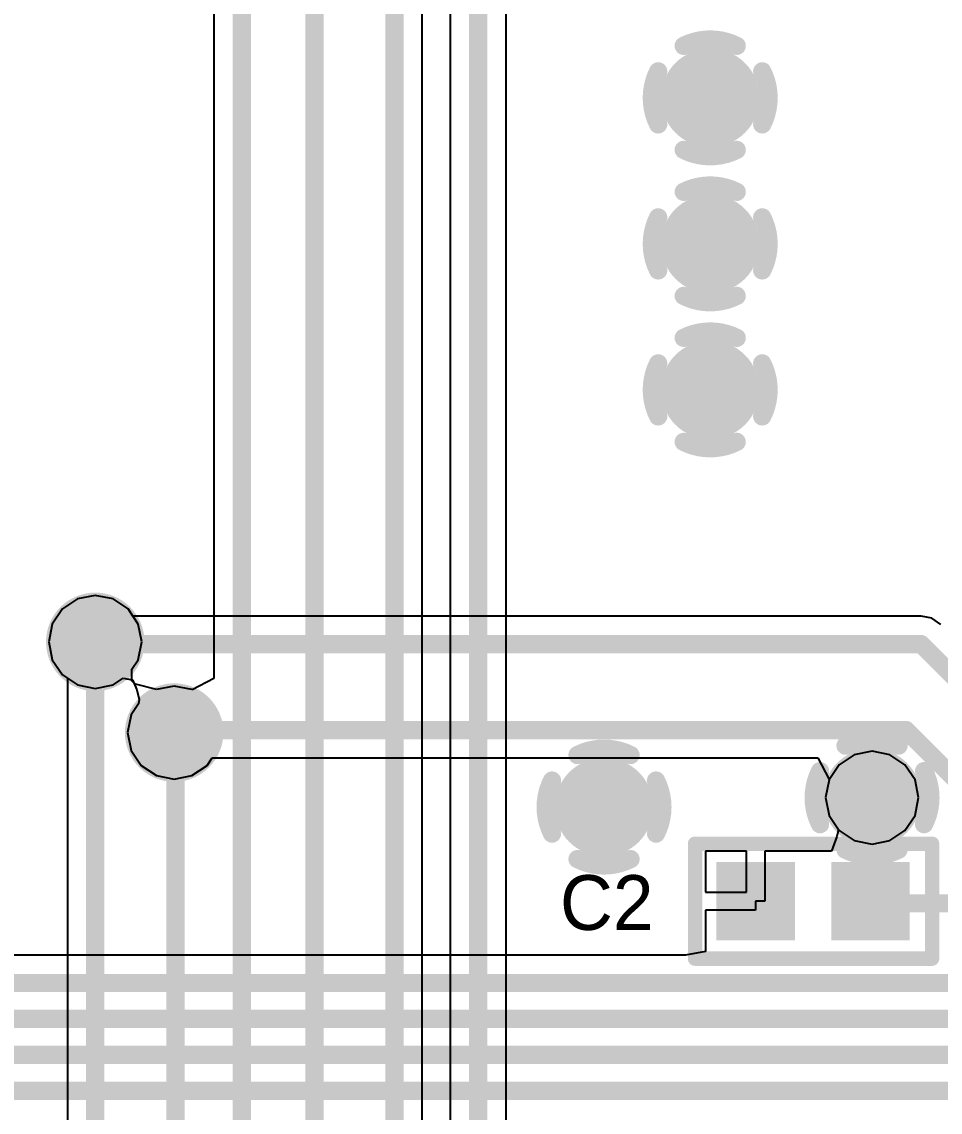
# Model space of a CAD drawing. Header units: millimetres. Extents: x 6.83 to 16.18, y 4.59 to 12.3.
# Drawn here: x 12.86 to 13.363, y 6.655 to 7.252 of the extents above; entities that cross this region are included whole.
import ezdxf

# ---------------------------------------------------------------- set-up
doc = ezdxf.new("R2010")
doc.units = ezdxf.units.MM
doc.header["$MEASUREMENT"] = 0
for name, color, linetype in [('BottomLayer', 5, 'Continuous'), ('BottomSolder', 6, 'Continuous'), ('InternalPlane1', 76, 'Continuous'), ('InternalPlane2', 16, 'Continuous'), ('MultiLayer', 9, 'Continuous'), ('TopLayer', 1, 'Continuous'), ('TopOverlay', 2, 'Continuous'), ('TopPaste', 8, 'Continuous'), ('TopSolder', 216, 'Continuous'), ('ViaHoleLayer', 16, 'Continuous')]:
    doc.layers.add(name, color=color, linetype=linetype)

# ---------------------------------------------------------------- blocks, each defined once
blk = doc.blocks.new('0603_124')
at = {"layer": 'TopLayer'}
for points in [[(0.02175, -0.04726), (0.02175, -0.01226), (-0.01325, -0.04726), (-0.01325, -0.01226)], [(0.02175, -0.11026), (0.02175, -0.07526), (-0.01325, -0.11026), (-0.01325, -0.07526)]]:
    blk.add_solid(points, dxfattribs=at)
at = {"layer": 'TopOverlay', "const_width": 0.00787}
for points in [[(-0.02724, -0.12598), (-0.02724, 0.00394)], [(0.03575, 0.00394), (-0.02724, 0.00394)], [(0.03575, -0.12598), (0.03575, 0.00394)], [(0.03575, -0.12598), (-0.02724, -0.12598)]]:
    blk.add_lwpolyline(points, dxfattribs=at)
at = {"layer": 'TopOverlay', "const_width": 0.00394}
for points in [[(-0.02921, 0.00394, 1), (-0.02528, 0.00394, 1)], [(-0.02921, 0.00394, 1), (-0.02528, 0.00394, 1)], [(0.03378, 0.00394, 1), (0.03772, 0.00394, 1)], [(0.03378, 0.00394, 1), (0.03772, 0.00394, 1)], [(-0.02921, -0.12598, 1), (-0.02528, -0.12598, 1)], [(-0.02921, -0.12598, 1), (-0.02528, -0.12598, 1)], [(0.03378, -0.12598, 1), (0.03772, -0.12598, 1)], [(0.03378, -0.12598, 1), (0.03772, -0.12598, 1)]]:
    blk.add_lwpolyline(points, format="xyb", close=True, dxfattribs=at)
at = {"layer": 'TopPaste'}
for points in [[(0.02175, -0.04726), (0.02175, -0.01226), (-0.01325, -0.04726), (-0.01325, -0.01226)], [(0.02175, -0.11026), (0.02175, -0.07526), (-0.01325, -0.11026), (-0.01325, -0.07526)]]:
    blk.add_solid(points, dxfattribs=at)
at = {"layer": 'TopSolder'}
for points in [[(0.02575, -0.05126), (0.02575, -0.00826), (-0.01725, -0.05126), (-0.01725, -0.00826)], [(0.02575, -0.11426), (0.02575, -0.07126), (-0.01725, -0.11426), (-0.01725, -0.07126)]]:
    blk.add_solid(points, dxfattribs=at)

msp = doc.modelspace()

# ---------------------------------------------------------------- linework, layer by layer
at = {"layer": 'BottomLayer'}
for p, q in [((13.07908, 6.5395), (13.07908, 8.88087)), ((13.09438, 8.7329), (13.09438, 6.53683)), ((13.12497, 6.53247), (13.12497, 8.72657)), ((12.96484, 7.74236), (12.96484, 6.89225)), ((12.89983, 6.93772), (12.89007, 6.93578)), ((12.90958, 6.93578), (12.89983, 6.93772)), ((12.89007, 6.93578), (12.8818, 6.93026)), ((12.91785, 6.93026), (12.90958, 6.93578)), ((12.8818, 6.93026), (12.87628, 6.92199)), ((12.92338, 6.92199), (12.91785, 6.93026)), ((12.87628, 6.92199), (12.87434, 6.91223)), ((12.92532, 6.91223), (12.92338, 6.92199)), ((12.87434, 6.91223), (12.87628, 6.90248)), ((12.92338, 6.90248), (12.92532, 6.91223)), ((12.87628, 6.90248), (12.8818, 6.89421)), ((12.91985, 6.8972), (12.92338, 6.90248)), ((12.91981, 6.8908), (12.91985, 6.8972)), ((12.8818, 6.89421), (12.88453, 6.89238)), ((12.88453, 6.89238), (12.88453, 5.97248)), ((12.9219, 6.88905), (12.91981, 6.8908)), ((12.93331, 6.88608), (12.9219, 6.88905)), ((12.96484, 6.89225), (12.95303, 6.88593)), ((12.94306, 6.88802), (12.93331, 6.88608)), ((12.95282, 6.88608), (12.94306, 6.88802)), ((12.95303, 6.88593), (12.95282, 6.88608)), ((13.31583, 6.85042), (13.30757, 6.8449)), ((13.32559, 6.85236), (13.31583, 6.85042)), ((13.33534, 6.85042), (13.32559, 6.85236)), ((13.34361, 6.8449), (13.33534, 6.85042)), ((13.30757, 6.8449), (13.30204, 6.83663)), ((13.34914, 6.83663), (13.34361, 6.8449)), ((13.30204, 6.83663), (13.3001, 6.82687)), ((13.35108, 6.82687), (13.34914, 6.83663)), ((13.3001, 6.82687), (13.30204, 6.81712)), ((13.34914, 6.81712), (13.35108, 6.82687)), ((13.30204, 6.81712), (13.30757, 6.80885)), ((13.34361, 6.80885), (13.34914, 6.81712)), ((13.30757, 6.80885), (13.31583, 6.80332)), ((13.33534, 6.80332), (13.34361, 6.80885)), ((13.31583, 6.80332), (13.32559, 6.80138)), ((13.32559, 6.80138), (13.33534, 6.80332))]:
    msp.add_line(p, q, dxfattribs=at)
at = {"layer": 'BottomLayer', "const_width": 0.01}
for points in [[(13.06378, 6.46029), (13.06378, 8.88665)], [(13.10967, 6.5113), (13.10967, 8.7329)], [(12.98014, 5.99926), (12.98014, 7.76137)], [(13.02004, 6.01985), (13.02004, 7.65146)], [(12.89983, 5.97248), (12.89983, 6.91223)], [(12.94374, 5.98184), (12.94374, 6.8637)]]:
    msp.add_lwpolyline(points, dxfattribs=at)
at = {"layer": 'BottomLayer'}
for points, const_width in [([(13.22938, 7.21031, 1), (13.24438, 7.21031, 1)], 0.015), ([(13.22938, 7.13031, 1), (13.24438, 7.13031, 1)], 0.015), ([(13.22938, 7.05031, 1), (13.24438, 7.05031, 1)], 0.015), ([(12.89233, 6.91223, 1), (12.90733, 6.91223, 1)], 0.015), ([(12.89733, 6.91223, 1), (12.90233, 6.91223, 1)], 0.005), ([(12.93556, 6.86253, 1), (12.95056, 6.86253, 1)], 0.015), ([(12.94124, 6.8637, 1), (12.94624, 6.8637, 1)], 0.005), ([(13.31809, 6.82687, 1), (13.33309, 6.82687, 1)], 0.015), ([(13.17119, 6.82171, 1), (13.18619, 6.82171, 1)], 0.015)]:
    msp.add_lwpolyline(points, format="xyb", close=True, dxfattribs=dict(at, const_width=const_width))
at = {"layer": 'BottomSolder', "const_width": 0.019}
for points in [[(13.22738, 7.21031, 1), (13.24638, 7.21031, 1)], [(13.22738, 7.13031, 1), (13.24638, 7.13031, 1)], [(13.22738, 7.05031, 1), (13.24638, 7.05031, 1)], [(12.89033, 6.91223, 1), (12.90933, 6.91223, 1)], [(12.93356, 6.86253, 1), (12.95256, 6.86253, 1)], [(13.31609, 6.82687, 1), (13.33509, 6.82687, 1)], [(13.16919, 6.82171, 1), (13.18819, 6.82171, 1)]]:
    msp.add_lwpolyline(points, format="xyb", close=True, dxfattribs=at)
at = {"layer": 'InternalPlane1', "const_width": 0.01}
for points in [[(13.22236, 7.23882, -0.240079), (13.25141, 7.23882)], [(13.20837, 7.19578, -0.240079), (13.20837, 7.22484)], [(13.2654, 7.22484, -0.240079), (13.2654, 7.19578)], [(13.25141, 7.1818, -0.240079), (13.22236, 7.1818)], [(13.22236, 7.15882, -0.240079), (13.25141, 7.15882)], [(13.20837, 7.11578, -0.240079), (13.20837, 7.14484)], [(13.2654, 7.14484, -0.240079), (13.2654, 7.11578)], [(13.25141, 7.1018, -0.240079), (13.22236, 7.1018)], [(13.22236, 7.07882, -0.240079), (13.25141, 7.07882)], [(13.20837, 7.03578, -0.240079), (13.20837, 7.06484)], [(13.2654, 7.06484, -0.240079), (13.2654, 7.03578)], [(13.25141, 7.0218, -0.240079), (13.22236, 7.0218)], [(13.16416, 6.85023, -0.240079), (13.19322, 6.85023)], [(13.15018, 6.80719, -0.240079), (13.15018, 6.83624)], [(13.2072, 6.83624, -0.240079), (13.2072, 6.80719)], [(13.19322, 6.7932, -0.240079), (13.16416, 6.7932)]]:
    msp.add_lwpolyline(points, format="xyb", dxfattribs=at)
at = {"layer": 'InternalPlane1'}
for points, const_width in [([(13.21986, 7.23882, 1), (13.22486, 7.23882, 1)], 0.005), ([(13.24891, 7.23882, 1), (13.25391, 7.23882, 1)], 0.005), ([(13.20587, 7.22484, 1), (13.21087, 7.22484, 1)], 0.005), ([(13.2629, 7.22484, 1), (13.2679, 7.22484, 1)], 0.005), ([(13.20587, 7.19578, 1), (13.21087, 7.19578, 1)], 0.005), ([(13.2629, 7.19578, 1), (13.2679, 7.19578, 1)], 0.005), ([(13.21986, 7.1818, 1), (13.22486, 7.1818, 1)], 0.005), ([(13.24891, 7.1818, 1), (13.25391, 7.1818, 1)], 0.005), ([(13.21986, 7.15882, 1), (13.22486, 7.15882, 1)], 0.005), ([(13.24891, 7.15882, 1), (13.25391, 7.15882, 1)], 0.005), ([(13.20587, 7.14484, 1), (13.21087, 7.14484, 1)], 0.005), ([(13.2629, 7.14484, 1), (13.2679, 7.14484, 1)], 0.005), ([(13.20587, 7.11578, 1), (13.21087, 7.11578, 1)], 0.005), ([(13.2629, 7.11578, 1), (13.2679, 7.11578, 1)], 0.005), ([(13.21986, 7.1018, 1), (13.22486, 7.1018, 1)], 0.005), ([(13.24891, 7.1018, 1), (13.25391, 7.1018, 1)], 0.005), ([(13.21986, 7.07882, 1), (13.22486, 7.07882, 1)], 0.005), ([(13.24891, 7.07882, 1), (13.25391, 7.07882, 1)], 0.005), ([(13.20587, 7.06484, 1), (13.21087, 7.06484, 1)], 0.005), ([(13.2629, 7.06484, 1), (13.2679, 7.06484, 1)], 0.005), ([(13.20587, 7.03578, 1), (13.21087, 7.03578, 1)], 0.005), ([(13.2629, 7.03578, 1), (13.2679, 7.03578, 1)], 0.005), ([(13.21986, 7.0218, 1), (13.22486, 7.0218, 1)], 0.005), ([(13.24891, 7.0218, 1), (13.25391, 7.0218, 1)], 0.005), ([(12.88633, 6.91223, 1), (12.91333, 6.91223, 1)], 0.027), ([(12.92956, 6.86253, 1), (12.95656, 6.86253, 1)], 0.027), ([(13.16166, 6.85023, 1), (13.16666, 6.85023, 1)], 0.005), ([(13.19072, 6.85023, 1), (13.19572, 6.85023, 1)], 0.005), ([(13.31209, 6.82687, 1), (13.33909, 6.82687, 1)], 0.027), ([(13.14768, 6.83624, 1), (13.15268, 6.83624, 1)], 0.005), ([(13.2047, 6.83624, 1), (13.2097, 6.83624, 1)], 0.005), ([(13.14768, 6.80719, 1), (13.15268, 6.80719, 1)], 0.005), ([(13.2047, 6.80719, 1), (13.2097, 6.80719, 1)], 0.005), ([(13.16166, 6.7932, 1), (13.16666, 6.7932, 1)], 0.005), ([(13.19072, 6.7932, 1), (13.19572, 6.7932, 1)], 0.005)]:
    msp.add_lwpolyline(points, format="xyb", close=True, dxfattribs=dict(at, const_width=const_width))
at = {"layer": 'InternalPlane2'}
for points, const_width in [([(13.22338, 7.21031, 1), (13.25038, 7.21031, 1)], 0.027), ([(13.22338, 7.13031, 1), (13.25038, 7.13031, 1)], 0.027), ([(13.22338, 7.05031, 1), (13.25038, 7.05031, 1)], 0.027), ([(12.88633, 6.91223, 1), (12.91333, 6.91223, 1)], 0.027), ([(12.92956, 6.86253, 1), (12.95656, 6.86253, 1)], 0.027), ([(13.30856, 6.85538, 1), (13.31356, 6.85538, 1)], 0.005), ([(13.33762, 6.85538, 1), (13.34262, 6.85538, 1)], 0.005), ([(13.16519, 6.82171, 1), (13.19219, 6.82171, 1)], 0.027), ([(13.29458, 6.8414, 1), (13.29958, 6.8414, 1)], 0.005), ([(13.3516, 6.8414, 1), (13.3566, 6.8414, 1)], 0.005), ([(13.29458, 6.81234, 1), (13.29958, 6.81234, 1)], 0.005), ([(13.3516, 6.81234, 1), (13.3566, 6.81234, 1)], 0.005), ([(13.30856, 6.79836, 1), (13.31356, 6.79836, 1)], 0.005), ([(13.33762, 6.79836, 1), (13.34262, 6.79836, 1)], 0.005)]:
    msp.add_lwpolyline(points, format="xyb", close=True, dxfattribs=dict(at, const_width=const_width))
at = {"layer": 'InternalPlane2', "const_width": 0.01}
for points in [[(13.31106, 6.85538, -0.240079), (13.34012, 6.85538)], [(13.29708, 6.81234, -0.240079), (13.29708, 6.8414)], [(13.3541, 6.8414, -0.240079), (13.3541, 6.81234)], [(13.34012, 6.79836, -0.240079), (13.31106, 6.79836)]]:
    msp.add_lwpolyline(points, format="xyb", dxfattribs=at)
at = {"layer": 'MultiLayer', "const_width": 0.015}
for points in [[(13.22938, 7.21031, 1), (13.24438, 7.21031, 1)], [(13.22938, 7.13031, 1), (13.24438, 7.13031, 1)], [(13.22938, 7.05031, 1), (13.24438, 7.05031, 1)], [(12.89233, 6.91223, 1), (12.90733, 6.91223, 1)], [(12.93556, 6.86253, 1), (12.95056, 6.86253, 1)], [(13.31809, 6.82687, 1), (13.33309, 6.82687, 1)], [(13.17119, 6.82171, 1), (13.18619, 6.82171, 1)]]:
    msp.add_lwpolyline(points, format="xyb", close=True, dxfattribs=at)
at = {"layer": 'TopLayer'}
for p, q in [((12.89983, 6.93772), (12.89007, 6.93578)), ((12.90958, 6.93578), (12.89983, 6.93772)), ((12.89007, 6.93578), (12.8818, 6.93026)), ((12.91785, 6.93026), (12.90958, 6.93578)), ((12.8818, 6.93026), (12.87628, 6.92199)), ((12.92049, 6.9263), (12.91785, 6.93026)), ((13.35249, 6.9263), (12.92049, 6.9263)), ((13.35834, 6.92514), (13.35249, 6.9263)), ((13.36331, 6.92182), (13.35834, 6.92514)), ((12.87628, 6.92199), (12.87434, 6.91223)), ((12.87434, 6.91223), (12.87628, 6.90248)), ((12.87628, 6.90248), (12.8818, 6.89421)), ((12.8818, 6.89421), (12.89007, 6.88868)), ((12.90958, 6.88868), (12.91518, 6.89242)), ((12.91518, 6.89242), (12.92017, 6.89151)), ((12.92017, 6.89151), (12.92263, 6.88597)), ((12.89007, 6.88868), (12.89983, 6.88674)), ((12.89983, 6.88674), (12.90958, 6.88868)), ((12.92263, 6.88597), (12.92384, 6.88057)), ((12.92355, 6.87832), (12.91951, 6.87228)), ((12.92384, 6.88057), (12.92355, 6.87832)), ((12.91951, 6.87228), (12.91757, 6.86253)), ((12.91757, 6.86253), (12.91951, 6.85278)), ((12.91951, 6.85278), (12.92504, 6.84451)), ((12.96109, 6.84451), (12.96384, 6.84863)), ((12.96384, 6.84863), (13.29586, 6.84863)), ((13.29586, 6.84863), (13.30217, 6.83682)), ((12.92504, 6.84451), (12.93331, 6.83898)), ((12.95282, 6.83898), (12.96109, 6.84451)), ((12.93331, 6.83898), (12.94306, 6.83704)), ((12.94306, 6.83704), (12.95282, 6.83898)), ((13.30204, 6.83663), (13.3001, 6.82687)), ((13.30217, 6.83682), (13.30204, 6.83663)), ((13.3001, 6.82687), (13.30204, 6.81712)), ((13.30204, 6.81712), (13.30716, 6.80945)), ((13.30634, 6.80551), (13.30344, 6.79764)), ((13.30716, 6.80945), (13.30634, 6.80551)), ((13.25678, 6.79764), (13.23428, 6.79764)), ((13.23428, 6.79764), (13.23428, 6.77514)), ((13.25678, 6.77514), (13.25678, 6.79764)), ((13.28546, 6.79764), (13.26678, 6.79764)), ((13.26678, 6.79764), (13.26678, 6.77014)), ((13.28928, 6.79764), (13.28546, 6.79764)), ((13.30344, 6.79764), (13.28928, 6.79764)), ((13.23428, 6.77514), (13.25678, 6.77514)), ((13.26678, 6.77014), (13.26178, 6.77014)), ((13.26178, 6.77014), (13.26178, 6.76514)), ((13.26178, 6.76514), (13.23428, 6.76514)), ((13.23428, 6.76514), (13.23428, 6.74264)), ((13.22331, 6.74062), (12.81399, 6.74062)), ((13.23428, 6.74264), (13.22331, 6.74062))]:
    msp.add_line(p, q, dxfattribs=at)
for points, const_width in [([(13.22938, 7.21031, 1), (13.24438, 7.21031, 1)], 0.015), ([(13.22938, 7.13031, 1), (13.24438, 7.13031, 1)], 0.015), ([(13.22938, 7.05031, 1), (13.24438, 7.05031, 1)], 0.015), ([(12.89233, 6.91223, 1), (12.90733, 6.91223, 1)], 0.015), ([(12.89592, 6.91101, 1), (12.90092, 6.91101, 1)], 0.005), ([(13.34999, 6.91101, 1), (13.35499, 6.91101, 1)], 0.005), ([(13.34999, 6.91101, 1), (13.35499, 6.91101, 1)], 0.005), ([(12.93556, 6.86253, 1), (12.95056, 6.86253, 1)], 0.015), ([(12.94056, 6.86392, 1), (12.94556, 6.86392, 1)], 0.005), ([(13.34173, 6.86392, 1), (13.34673, 6.86392, 1)], 0.005), ([(13.34173, 6.86392, 1), (13.34673, 6.86392, 1)], 0.005), ([(13.31809, 6.82687, 1), (13.33309, 6.82687, 1)], 0.015), ([(13.17119, 6.82171, 1), (13.18619, 6.82171, 1)], 0.015), ([(13.32227, 6.82808, 1), (13.32728, 6.82808, 1)], 0.005), ([(13.31026, 6.76897, 1), (13.31526, 6.76897, 1)], 0.005), ([(13.32227, 6.77014, 1), (13.32728, 6.77014, 1)], 0.005)]:
    msp.add_lwpolyline(points, format="xyb", close=True, dxfattribs=dict(at, const_width=const_width))
at = {"layer": 'TopLayer', "const_width": 0.01}
for points in [[(12.89842, 6.91101), (13.35249, 6.91101)], [(13.35249, 6.91101), (13.40825, 6.85525)], [(12.94306, 6.86392), (13.34423, 6.86392)], [(13.34423, 6.86392), (13.42377, 6.78438)], [(13.32478, 6.77014), (13.32478, 6.82808)], [(13.31276, 6.76897), (13.37299, 6.76897)], [(12.80766, 6.72533), (13.47011, 6.72533)], [(12.79613, 6.70564), (13.47011, 6.70564)], [(12.78129, 6.68596), (13.47011, 6.68596)], [(12.76822, 6.66627), (13.47011, 6.66627)]]:
    msp.add_lwpolyline(points, dxfattribs=at)
at = {"layer": 'TopSolder', "const_width": 0.019}
for points in [[(13.22738, 7.21031, 1), (13.24638, 7.21031, 1)], [(13.22738, 7.13031, 1), (13.24638, 7.13031, 1)], [(13.22738, 7.05031, 1), (13.24638, 7.05031, 1)], [(12.89033, 6.91223, 1), (12.90933, 6.91223, 1)], [(12.93356, 6.86253, 1), (12.95256, 6.86253, 1)], [(13.31609, 6.82687, 1), (13.33509, 6.82687, 1)], [(13.16919, 6.82171, 1), (13.18819, 6.82171, 1)]]:
    msp.add_lwpolyline(points, format="xyb", close=True, dxfattribs=at)
at = {"layer": 'ViaHoleLayer', "const_width": 0.007}
for points in [[(13.23338, 7.21031, 1), (13.24038, 7.21031, 1)], [(13.23338, 7.13031, 1), (13.24038, 7.13031, 1)], [(13.23338, 7.05031, 1), (13.24038, 7.05031, 1)], [(12.89633, 6.91223, 1), (12.90333, 6.91223, 1)], [(12.93956, 6.86253, 1), (12.94656, 6.86253, 1)], [(13.32209, 6.82687, 1), (13.32909, 6.82687, 1)], [(13.17519, 6.82171, 1), (13.18219, 6.82171, 1)]]:
    msp.add_lwpolyline(points, format="xyb", close=True, dxfattribs=at)

# ---------------------------------------------------------------- block references
at = {"rotation": 270}
msp.add_blockref('0603_124', (13.35454, 6.7744), dxfattribs=at)

# ---------------------------------------------------------------- texts
at = {"layer": 'TopOverlay'}
msp.add_text('C2', height=0.03, dxfattribs=at).set_placement((13.15454, 6.7544))

doc.saveas('drawing.dxf')
